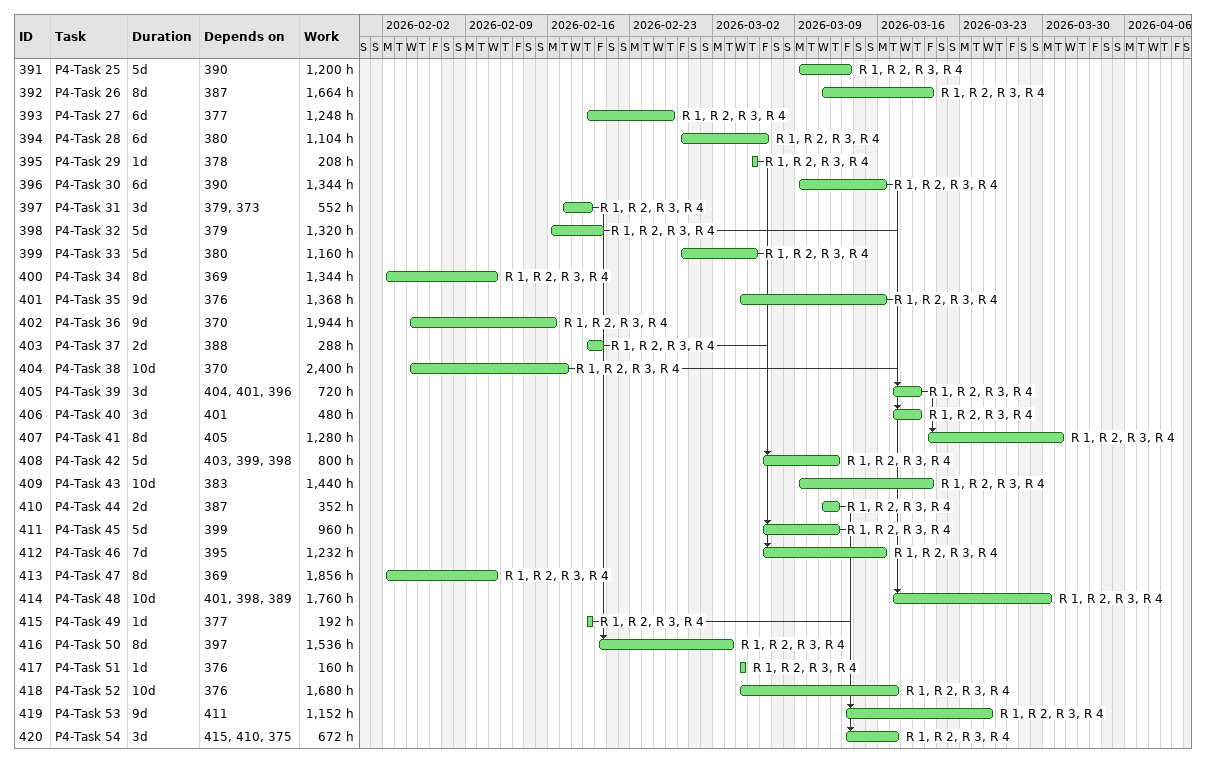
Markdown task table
| ID | Task | Duration | Start | Finish | Predecessors | Resources | Work (h) |
|---|---|---|---|---|---|---|---|
| 391 | P4-Task 25 | 5d | 2026-03-09 | 2026-03-13 | 390 | R 1, R 2, R 3, R 4 | 1200 |
| 392 | P4-Task 26 | 8d | 2026-03-11 | 2026-03-20 | 387 | R 1, R 2, R 3, R 4 | 1664 |
| 393 | P4-Task 27 | 6d | 2026-02-19 | 2026-02-26 | 377 | R 1, R 2, R 3, R 4 | 1248 |
| 394 | P4-Task 28 | 6d | 2026-02-27 | 2026-03-06 | 380 | R 1, R 2, R 3, R 4 | 1104 |
| 395 | P4-Task 29 | 1d | 2026-03-05 | 2026-03-05 | 378 | R 1, R 2, R 3, R 4 | 208 |
| 396 | P4-Task 30 | 6d | 2026-03-09 | 2026-03-16 | 390 | R 1, R 2, R 3, R 4 | 1344 |
| 397 | P4-Task 31 | 3d | 2026-02-17 | 2026-02-19 | 379, 373 | R 1, R 2, R 3, R 4 | 552 |
| 398 | P4-Task 32 | 5d | 2026-02-16 | 2026-02-20 | 379 | R 1, R 2, R 3, R 4 | 1320 |
| 399 | P4-Task 33 | 5d | 2026-02-27 | 2026-03-05 | 380 | R 1, R 2, R 3, R 4 | 1160 |
| 400 | P4-Task 34 | 8d | 2026-02-02 | 2026-02-11 | 369 | R 1, R 2, R 3, R 4 | 1344 |
| 401 | P4-Task 35 | 9d | 2026-03-04 | 2026-03-16 | 376 | R 1, R 2, R 3, R 4 | 1368 |
| 402 | P4-Task 36 | 9d | 2026-02-04 | 2026-02-16 | 370 | R 1, R 2, R 3, R 4 | 1944 |
| 403 | P4-Task 37 | 2d | 2026-02-19 | 2026-02-20 | 388 | R 1, R 2, R 3, R 4 | 288 |
| 404 | P4-Task 38 | 10d | 2026-02-04 | 2026-02-17 | 370 | R 1, R 2, R 3, R 4 | 2400 |
| 405 | P4-Task 39 | 3d | 2026-03-17 | 2026-03-19 | 404, 401, 396 | R 1, R 2, R 3, R 4 | 720 |
| 406 | P4-Task 40 | 3d | 2026-03-17 | 2026-03-19 | 401 | R 1, R 2, R 3, R 4 | 480 |
| 407 | P4-Task 41 | 8d | 2026-03-20 | 2026-03-31 | 405 | R 1, R 2, R 3, R 4 | 1280 |
| 408 | P4-Task 42 | 5d | 2026-03-06 | 2026-03-12 | 403, 399, 398 | R 1, R 2, R 3, R 4 | 800 |
| 409 | P4-Task 43 | 10d | 2026-03-09 | 2026-03-20 | 383 | R 1, R 2, R 3, R 4 | 1440 |
| 410 | P4-Task 44 | 2d | 2026-03-11 | 2026-03-12 | 387 | R 1, R 2, R 3, R 4 | 352 |
| 411 | P4-Task 45 | 5d | 2026-03-06 | 2026-03-12 | 399 | R 1, R 2, R 3, R 4 | 960 |
| 412 | P4-Task 46 | 7d | 2026-03-06 | 2026-03-16 | 395 | R 1, R 2, R 3, R 4 | 1232 |
| 413 | P4-Task 47 | 8d | 2026-02-02 | 2026-02-11 | 369 | R 1, R 2, R 3, R 4 | 1856 |
| 414 | P4-Task 48 | 10d | 2026-03-17 | 2026-03-30 | 401, 398, 389 | R 1, R 2, R 3, R 4 | 1760 |
| 415 | P4-Task 49 | 1d | 2026-02-19 | 2026-02-19 | 377 | R 1, R 2, R 3, R 4 | 192 |
| 416 | P4-Task 50 | 8d | 2026-02-20 | 2026-03-03 | 397 | R 1, R 2, R 3, R 4 | 1536 |
| 417 | P4-Task 51 | 1d | 2026-03-04 | 2026-03-04 | 376 | R 1, R 2, R 3, R 4 | 160 |
| 418 | P4-Task 52 | 10d | 2026-03-04 | 2026-03-17 | 376 | R 1, R 2, R 3, R 4 | 1680 |
| 419 | P4-Task 53 | 9d | 2026-03-13 | 2026-03-25 | 411 | R 1, R 2, R 3, R 4 | 1152 |
| 420 | P4-Task 54 | 3d | 2026-03-13 | 2026-03-17 | 415, 410, 375 | R 1, R 2, R 3, R 4 | 672 |
